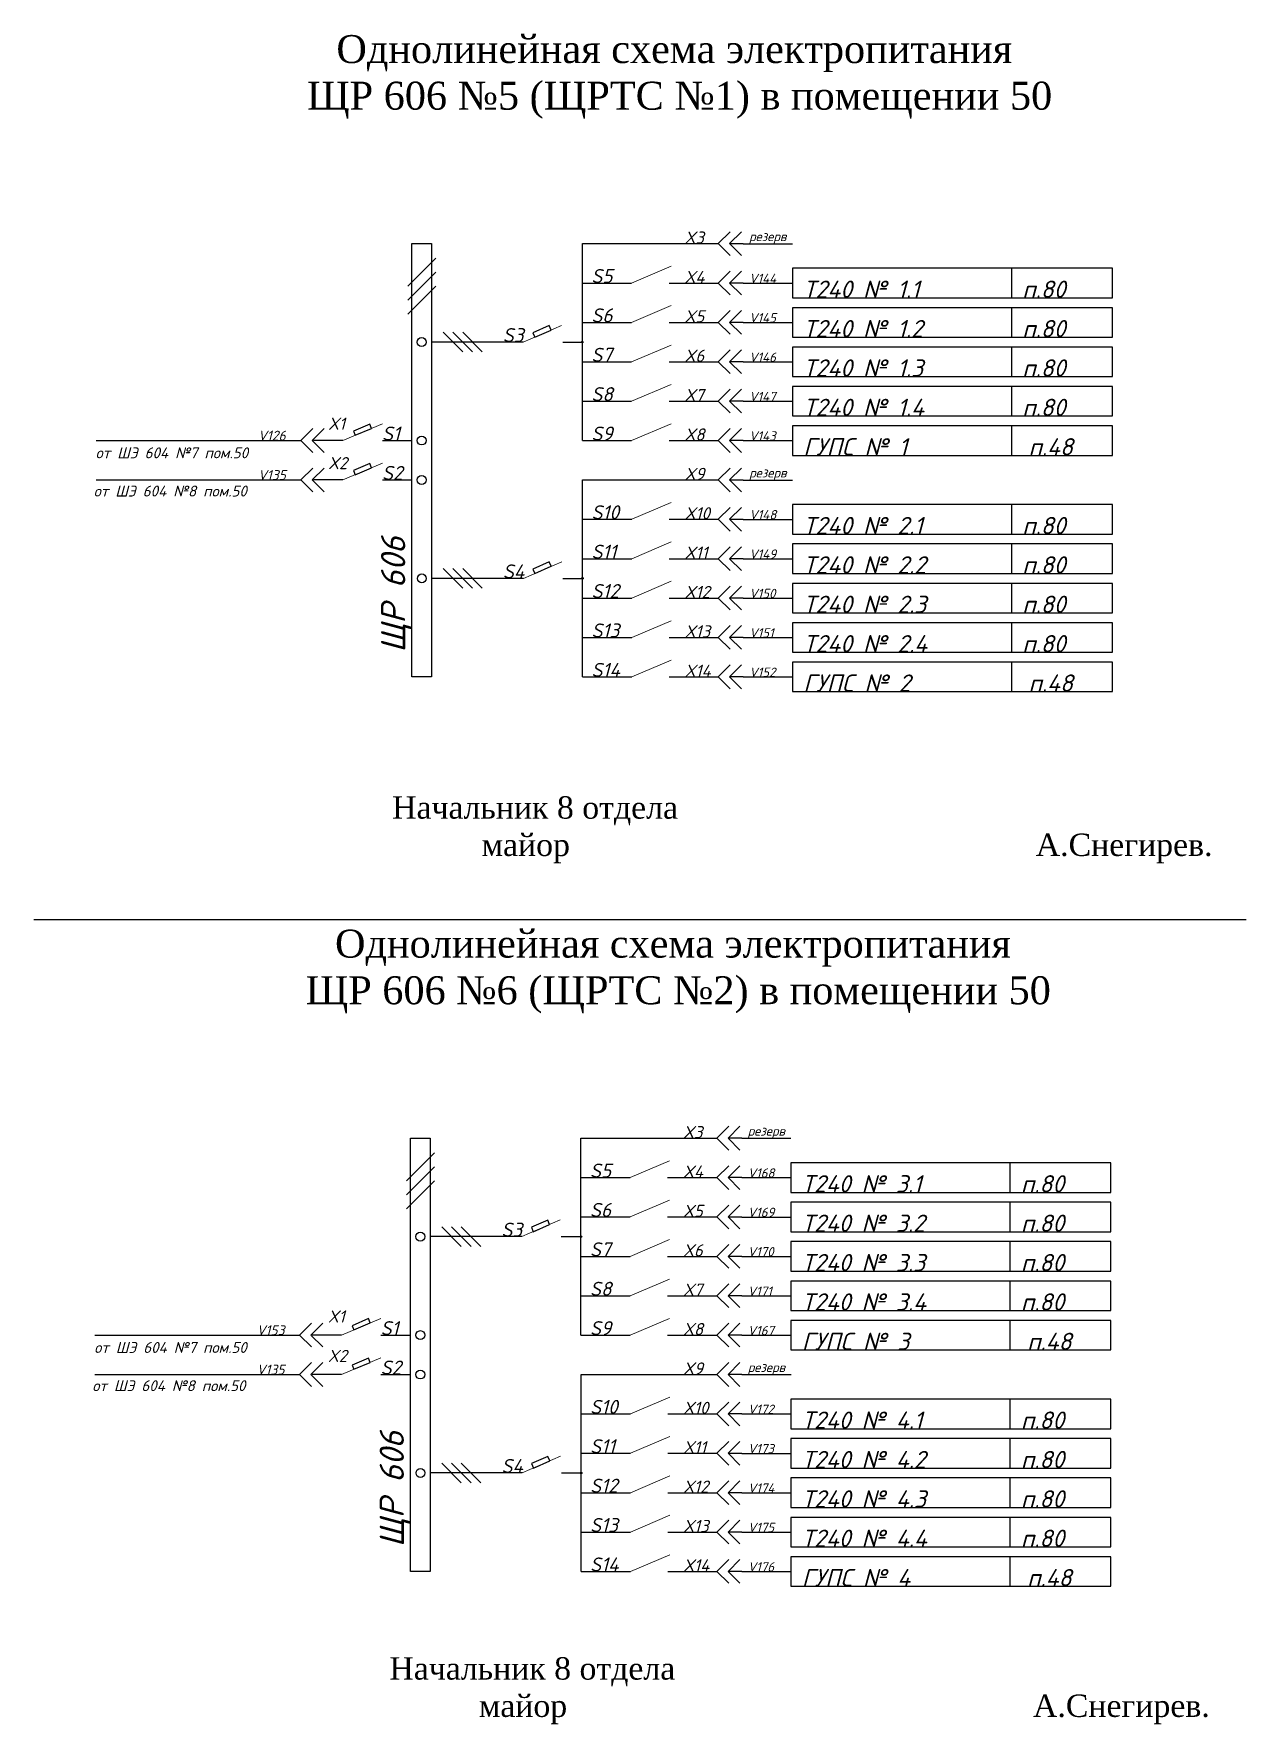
# Paper-space layout 'ЩР606 №5 -6' of a CAD drawing. Header units: millimetres. Extents: x 5 to 200, y 15 to 287.
import ezdxf

# ---------------------------------------------------------------- set-up
doc = ezdxf.new("R2010")
doc.units = ezdxf.units.MM
doc.layers.add('0 @ 1', color=7, linetype='Continuous')
doc.styles.add('ISO', font='isocpeui.ttf')
doc.styles.get("Standard").update_dxf_attribs({"font": 'times.ttf'})

psp = doc.layouts.new('ЩР606 №5 -6')

# ---------------------------------------------------------------- hatches: boundary and pattern name
h = psp.add_hatch(color=256)
edge = h.paths.add_edge_path()
edge.add_arc((93.23, 237.39), 0.127, 0, 360)
h = psp.add_hatch(color=256)
edge = h.paths.add_edge_path()
edge.add_arc((93.25, 199.37), 0.127, 0, 360)
h = psp.add_hatch(color=256)
edge = h.paths.add_edge_path()
edge.add_arc((93.01, 93.47), 0.127, 0, 360)
h = psp.add_hatch(color=256)
edge = h.paths.add_edge_path()
edge.add_arc((93.03, 55.45), 0.127, 0, 360)

# ---------------------------------------------------------------- linework, layer by layer
for p, q in [((93.23, 246.89), (93.23, 253.23)), ((93.23, 253.23), (107.17, 253.23)), ((107.17, 253.23), (115.09, 253.23)), ((115.09, 253.23), (117, 255.14)), ((115.09, 253.23), (117, 251.32)), ((116.89, 253.23), (118.8, 255.14)), ((116.89, 253.23), (118.8, 251.32)), ((119.09, 253.22), (116.9, 253.22)), ((119.09, 253.22), (127.01, 253.22)), ((65.15, 246.39), (69.65, 250.89)), ((65.15, 244.14), (69.65, 248.64)), ((115.09, 246.89), (117, 248.8)), ((116.89, 246.89), (118.8, 248.8)), ((162.23, 249.26), (162.23, 244.51)), ((65.15, 241.89), (69.65, 246.39)), ((93.23, 240.56), (93.23, 246.89)), ((93.23, 246.89), (101.15, 246.89)), ((107.17, 246.89), (115.09, 246.89)), ((115.09, 246.89), (117, 244.98)), ((116.89, 246.89), (118.8, 244.98)), ((119.09, 246.88), (116.9, 246.88)), ((119.09, 246.88), (127.01, 246.88)), ((115.09, 240.56), (117, 242.47)), ((116.89, 240.56), (118.8, 242.47)), ((162.23, 242.92), (162.23, 238.17)), ((93.23, 234.22), (93.23, 240.56)), ((93.23, 240.56), (101.15, 240.56)), ((107.17, 240.56), (115.09, 240.56)), ((115.09, 240.56), (117, 238.65)), ((116.89, 240.56), (118.8, 238.65)), ((119.09, 240.55), (116.9, 240.55)), ((119.09, 240.55), (127.01, 240.55)), ((83.73, 237.39), (68.98, 237.39)), ((73.98, 235.81), (70.83, 238.96)), ((75.55, 235.81), (72.4, 238.96)), ((77.13, 235.81), (73.98, 238.96)), ((90.07, 237.39), (93.23, 237.39)), ((93.23, 227.89), (93.23, 234.22)), ((93.23, 234.22), (101.15, 234.22)), ((107.17, 234.22), (115.09, 234.22)), ((115.09, 234.22), (117, 236.13)), ((115.09, 234.22), (117, 232.31)), ((116.89, 234.22), (118.8, 236.13)), ((116.89, 234.22), (118.8, 232.31)), ((119.09, 234.21), (116.9, 234.21)), ((119.09, 234.21), (127.01, 234.21)), ((162.23, 236.59), (162.23, 231.84)), ((115.09, 227.89), (117, 229.8)), ((116.89, 227.89), (118.8, 229.8)), ((162.23, 230.25), (162.23, 225.5)), ((93.23, 227.89), (101.15, 227.89)), ((93.23, 221.55), (93.23, 227.89)), ((107.17, 227.89), (115.09, 227.89)), ((115.09, 227.89), (117, 225.98)), ((116.89, 227.89), (118.8, 225.98)), ((119.09, 227.88), (116.9, 227.88)), ((119.09, 227.88), (127.01, 227.88)), ((47.97, 221.55), (49.88, 223.46)), ((49.77, 221.55), (51.68, 223.46)), ((115.09, 221.55), (117, 223.46)), ((116.89, 221.55), (118.8, 223.46)), ((162.23, 223.92), (162.23, 219.16)), ((15.05, 221.55), (47.97, 221.55)), ((47.97, 221.55), (49.88, 219.64)), ((49.77, 221.55), (51.68, 219.64)), ((54.72, 221.55), (49.97, 221.55)), ((61.06, 221.55), (65.81, 221.55)), ((93.23, 221.55), (101.15, 221.55)), ((107.17, 221.55), (115.09, 221.55)), ((115.09, 221.55), (117, 219.64)), ((116.89, 221.55), (118.8, 219.64)), ((119.09, 221.54), (116.9, 221.54)), ((119.09, 221.54), (127.01, 221.54)), ((15.05, 215.21), (47.97, 215.21)), ((47.97, 215.21), (49.88, 217.12)), ((47.97, 215.21), (49.88, 213.3)), ((49.77, 215.21), (51.68, 217.12)), ((49.77, 215.21), (51.68, 213.3)), ((54.72, 215.21), (49.97, 215.21)), ((61.06, 215.21), (65.81, 215.21)), ((93.25, 208.88), (93.25, 215.21)), ((93.25, 215.21), (107.19, 215.21)), ((107.19, 215.21), (115.11, 215.21)), ((115.09, 215.21), (117, 217.12)), ((115.09, 215.21), (117, 213.3)), ((116.89, 215.21), (118.8, 217.12)), ((116.89, 215.21), (118.8, 213.3)), ((119.09, 215.2), (116.9, 215.2)), ((119.11, 215.2), (127.03, 215.2)), ((115.09, 208.88), (117, 210.79)), ((116.89, 208.88), (118.8, 210.79)), ((162.23, 211.24), (162.23, 206.49)), ((93.25, 202.54), (93.25, 208.88)), ((93.25, 208.88), (101.17, 208.88)), ((107.19, 208.88), (115.11, 208.88)), ((115.09, 208.88), (117, 206.97)), ((116.89, 208.88), (118.8, 206.97)), ((119.09, 208.87), (116.9, 208.87)), ((119.11, 208.87), (127.03, 208.87)), ((115.09, 202.54), (117, 204.45)), ((116.89, 202.54), (118.8, 204.45)), ((162.23, 204.91), (162.23, 200.16)), ((93.25, 196.21), (93.25, 202.54)), ((93.25, 202.54), (101.17, 202.54)), ((107.19, 202.54), (115.11, 202.54)), ((115.09, 202.54), (117, 200.63)), ((116.89, 202.54), (118.8, 200.63)), ((119.09, 202.53), (116.9, 202.53)), ((119.11, 202.53), (127.03, 202.53)), ((83.75, 199.37), (68.98, 199.37)), ((73.98, 197.8), (70.83, 200.95)), ((75.55, 197.8), (72.4, 200.95)), ((77.13, 197.8), (73.98, 200.95)), ((90.08, 199.37), (93.25, 199.37)), ((162.23, 198.57), (162.23, 193.82)), ((93.25, 189.87), (93.25, 196.21)), ((93.25, 196.21), (101.17, 196.21)), ((107.19, 196.21), (115.11, 196.21)), ((115.09, 196.21), (117, 198.12)), ((115.09, 196.21), (117, 194.3)), ((116.89, 196.21), (118.8, 198.12)), ((116.89, 196.21), (118.8, 194.3)), ((119.09, 196.2), (116.9, 196.2)), ((119.11, 196.2), (127.03, 196.2)), ((115.09, 189.87), (117, 191.78)), ((116.89, 189.87), (118.8, 191.78)), ((162.23, 192.24), (162.23, 187.48)), ((93.25, 189.87), (101.17, 189.87)), ((93.25, 183.53), (93.25, 189.87)), ((107.19, 189.87), (115.11, 189.87)), ((115.09, 189.87), (117, 187.96)), ((116.89, 189.87), (118.8, 187.96)), ((119.09, 189.86), (116.9, 189.86)), ((119.11, 189.86), (127.03, 189.86)), ((115.09, 183.53), (117, 185.44)), ((116.89, 183.53), (118.8, 185.44)), ((162.23, 185.9), (162.23, 181.15)), ((93.25, 183.53), (101.17, 183.53)), ((107.19, 183.53), (115.11, 183.53)), ((115.09, 183.53), (117, 181.62)), ((116.89, 183.53), (118.8, 181.62)), ((119.09, 183.52), (116.9, 183.52)), ((119.11, 183.52), (127.03, 183.52)), ((5, 144.5), (200, 144.5)), ((93.01, 102.97), (93.01, 109.31)), ((93.01, 109.31), (106.94, 109.31)), ((106.94, 109.31), (114.86, 109.31)), ((114.86, 109.31), (116.77, 111.22)), ((114.86, 109.31), (116.77, 107.4)), ((116.66, 109.31), (118.57, 111.22)), ((116.66, 109.31), (118.57, 107.4)), ((118.86, 109.3), (116.67, 109.3)), ((118.86, 109.3), (126.78, 109.3)), ((64.93, 102.47), (69.43, 106.97)), ((64.93, 100.22), (69.43, 104.72)), ((114.86, 102.97), (116.77, 104.88)), ((116.66, 102.97), (118.57, 104.88)), ((162.01, 105.34), (162.01, 100.59)), ((64.93, 97.97), (69.43, 102.47)), ((93.01, 96.64), (93.01, 102.97)), ((93.01, 102.97), (100.93, 102.97)), ((106.94, 102.97), (114.86, 102.97)), ((114.86, 102.97), (116.77, 101.06)), ((116.66, 102.97), (118.57, 101.06)), ((118.86, 102.96), (116.67, 102.96)), ((118.86, 102.96), (126.78, 102.96)), ((114.86, 96.64), (116.77, 98.54)), ((116.66, 96.64), (118.57, 98.54)), ((162.01, 99), (162.01, 94.25)), ((93.01, 90.3), (93.01, 96.64)), ((93.01, 96.64), (100.93, 96.64)), ((106.94, 96.64), (114.86, 96.64)), ((114.86, 96.64), (116.77, 94.73)), ((116.66, 96.64), (118.57, 94.73)), ((118.86, 96.63), (116.67, 96.63)), ((118.86, 96.63), (126.78, 96.63)), ((83.51, 93.47), (68.76, 93.47)), ((73.76, 91.89), (70.61, 95.04)), ((75.33, 91.89), (72.18, 95.04)), ((76.91, 91.89), (73.76, 95.04)), ((89.84, 93.47), (93.01, 93.47)), ((162.01, 92.67), (162.01, 87.91)), ((93.01, 83.96), (93.01, 90.3)), ((93.01, 90.3), (100.93, 90.3)), ((106.94, 90.3), (114.86, 90.3)), ((114.86, 90.3), (116.77, 92.21)), ((114.86, 90.3), (116.77, 88.39)), ((116.66, 90.3), (118.57, 92.21)), ((116.66, 90.3), (118.57, 88.39)), ((118.86, 90.29), (116.67, 90.29)), ((118.86, 90.29), (126.78, 90.29)), ((114.86, 83.96), (116.77, 85.87)), ((116.66, 83.96), (118.57, 85.87)), ((162.01, 86.33), (162.01, 81.58)), ((93.01, 83.96), (100.93, 83.96)), ((93.01, 77.63), (93.01, 83.96)), ((106.94, 83.96), (114.86, 83.96)), ((114.86, 83.96), (116.77, 82.05)), ((116.66, 83.96), (118.57, 82.05)), ((118.86, 83.95), (116.67, 83.95)), ((118.86, 83.95), (126.78, 83.95)), ((47.75, 77.63), (49.66, 79.54)), ((49.55, 77.63), (51.46, 79.54)), ((114.86, 77.63), (116.77, 79.54)), ((116.66, 77.63), (118.57, 79.54)), ((162.01, 79.99), (162.01, 75.24)), ((14.83, 77.63), (47.75, 77.63)), ((47.75, 77.63), (49.66, 75.72)), ((49.55, 77.63), (51.46, 75.72)), ((54.5, 77.63), (49.75, 77.63)), ((60.84, 77.63), (65.59, 77.63)), ((93.01, 77.63), (100.93, 77.63)), ((106.94, 77.63), (114.86, 77.63)), ((114.86, 77.63), (116.77, 75.72)), ((116.66, 77.63), (118.57, 75.72)), ((118.86, 77.62), (116.67, 77.62)), ((118.86, 77.62), (126.78, 77.62)), ((14.83, 71.29), (47.75, 71.29)), ((47.75, 71.29), (49.66, 73.2)), ((47.75, 71.29), (49.66, 69.38)), ((49.55, 71.29), (51.46, 73.2)), ((49.55, 71.29), (51.46, 69.38)), ((54.5, 71.29), (49.75, 71.29)), ((60.84, 71.29), (65.59, 71.29)), ((93.03, 64.96), (93.03, 71.29)), ((93.03, 71.29), (106.96, 71.29)), ((106.96, 71.29), (114.88, 71.29)), ((114.86, 71.29), (116.77, 73.2)), ((114.86, 71.29), (116.77, 69.38)), ((116.66, 71.29), (118.57, 73.2)), ((116.66, 71.29), (118.57, 69.38)), ((118.86, 71.28), (116.67, 71.28)), ((118.88, 71.28), (126.8, 71.28)), ((114.86, 64.96), (116.77, 66.86)), ((116.66, 64.96), (118.57, 66.86)), ((162.01, 67.32), (162.01, 62.57)), ((93.03, 58.62), (93.03, 64.96)), ((93.03, 64.96), (100.95, 64.96)), ((106.96, 64.96), (114.88, 64.96)), ((114.86, 64.96), (116.77, 63.05)), ((116.66, 64.96), (118.57, 63.05)), ((118.86, 64.95), (116.67, 64.95)), ((118.88, 64.95), (126.8, 64.95)), ((114.86, 58.62), (116.77, 60.53)), ((116.66, 58.62), (118.57, 60.53)), ((162.01, 60.99), (162.01, 56.23)), ((93.03, 52.28), (93.03, 58.62)), ((93.03, 58.62), (100.95, 58.62)), ((106.96, 58.62), (114.88, 58.62)), ((114.86, 58.62), (116.77, 56.71)), ((116.66, 58.62), (118.57, 56.71)), ((118.86, 58.61), (116.67, 58.61)), ((118.88, 58.61), (126.8, 58.61)), ((83.53, 55.45), (68.76, 55.45)), ((73.76, 53.88), (70.61, 57.03)), ((75.33, 53.88), (72.18, 57.03)), ((76.91, 53.88), (73.76, 57.03)), ((89.86, 55.45), (93.03, 55.45)), ((162.01, 54.65), (162.01, 49.9)), ((93.03, 45.95), (93.03, 52.28)), ((93.03, 52.28), (100.95, 52.28)), ((106.96, 52.28), (114.88, 52.28)), ((114.86, 52.28), (116.77, 54.19)), ((114.86, 52.28), (116.77, 50.37)), ((116.66, 52.28), (118.57, 54.19)), ((116.66, 52.28), (118.57, 50.37)), ((118.86, 52.27), (116.67, 52.27)), ((118.88, 52.27), (126.8, 52.27)), ((114.86, 45.95), (116.77, 47.86)), ((116.66, 45.95), (118.57, 47.86)), ((162.01, 48.31), (162.01, 43.56)), ((93.03, 45.95), (100.95, 45.95)), ((93.03, 39.61), (93.03, 45.95)), ((106.96, 45.95), (114.88, 45.95)), ((114.86, 45.95), (116.77, 44.04)), ((116.66, 45.95), (118.57, 44.04)), ((118.86, 45.94), (116.67, 45.94)), ((118.88, 45.94), (126.8, 45.94)), ((114.86, 39.61), (116.77, 41.52)), ((116.66, 39.61), (118.57, 41.52)), ((162.01, 41.98), (162.01, 37.23)), ((93.03, 39.61), (100.95, 39.61)), ((106.96, 39.61), (114.88, 39.61)), ((114.86, 39.61), (116.77, 37.7)), ((116.66, 39.61), (118.57, 37.7)), ((118.86, 39.6), (116.67, 39.6)), ((118.88, 39.6), (126.8, 39.6))]:
    psp.add_line(p, q)
at = {"lineweight": 15}
for p, q in [((101.15, 246.89), (107.49, 249.58)), ((101.15, 240.56), (107.49, 243.25)), ((83.73, 237.39), (89.9, 240.08)), ((101.15, 234.22), (107.49, 236.91)), ((101.15, 227.89), (107.49, 230.58)), ((54.72, 221.55), (61.06, 224.24)), ((101.15, 221.55), (107.49, 224.24)), ((54.72, 215.21), (61.06, 217.9)), ((101.17, 208.88), (107.51, 211.57)), ((101.17, 202.54), (107.51, 205.23)), ((83.75, 199.37), (89.92, 202.06)), ((101.17, 196.21), (107.51, 198.9)), ((101.17, 189.87), (107.51, 192.56)), ((101.17, 183.53), (107.51, 186.22)), ((100.93, 102.97), (107.27, 105.66)), ((100.93, 96.64), (107.27, 99.33)), ((83.51, 93.47), (89.68, 96.16)), ((100.93, 90.3), (107.27, 92.99)), ((100.93, 83.96), (107.27, 86.65)), ((54.5, 77.63), (60.84, 80.32)), ((100.93, 77.63), (107.27, 80.32)), ((54.5, 71.29), (60.84, 73.98)), ((100.95, 64.96), (107.29, 67.65)), ((100.95, 58.62), (107.29, 61.31)), ((83.53, 55.45), (89.7, 58.14)), ((100.95, 52.28), (107.29, 54.97)), ((100.95, 45.95), (107.29, 48.64)), ((100.95, 39.61), (107.29, 42.3))]:
    psp.add_line(p, q, dxfattribs=at)
for points in [[(65.81, 253.23), (68.98, 253.23), (68.98, 183.53), (65.81, 183.53)], [(127.01, 244.51), (178.49, 244.51), (178.49, 249.26), (127.01, 249.26)], [(127.01, 238.17), (178.49, 238.17), (178.49, 242.92), (127.01, 242.92)], [(85.56, 238.19), (88.19, 239.33), (87.88, 240.04), (85.26, 238.9)], [(127.01, 231.84), (178.49, 231.84), (178.49, 236.59), (127.01, 236.59)], [(127.01, 225.5), (178.49, 225.5), (178.49, 230.25), (127.01, 230.25)], [(56.7, 222.39), (59.34, 223.51), (59.04, 224.2), (56.41, 223.06)], [(127.01, 219.16), (178.49, 219.16), (178.49, 223.92), (127.01, 223.92)], [(56.7, 216.05), (59.34, 217.17), (59.04, 217.86), (56.41, 216.72)], [(127.01, 206.49), (178.49, 206.49), (178.49, 211.24), (127.01, 211.24)], [(127.01, 200.16), (178.49, 200.16), (178.49, 204.91), (127.01, 204.91)], [(85.58, 200.17), (88.21, 201.32), (87.9, 202.02), (85.27, 200.88)], [(127.01, 193.82), (178.49, 193.82), (178.49, 198.57), (127.01, 198.57)], [(127.01, 187.48), (178.49, 187.48), (178.49, 192.24), (127.01, 192.24)], [(127.01, 181.15), (178.49, 181.15), (178.49, 185.9), (127.01, 185.9)], [(65.59, 109.31), (68.76, 109.31), (68.76, 39.61), (65.59, 39.61)], [(126.77, 100.59), (178.25, 100.59), (178.25, 105.34), (126.77, 105.34)], [(126.77, 94.25), (178.25, 94.25), (178.25, 99), (126.77, 99)], [(85.34, 94.27), (87.97, 95.41), (87.66, 96.12), (85.03, 94.97)], [(126.77, 87.91), (178.25, 87.91), (178.25, 92.67), (126.77, 92.67)], [(126.77, 81.58), (178.25, 81.58), (178.25, 86.33), (126.77, 86.33)], [(56.48, 78.47), (59.11, 79.59), (58.81, 80.28), (56.19, 79.13)], [(126.77, 75.24), (178.25, 75.24), (178.25, 79.99), (126.77, 79.99)], [(56.48, 72.13), (59.11, 73.25), (58.81, 73.94), (56.19, 72.8)], [(126.77, 62.57), (178.25, 62.57), (178.25, 67.32), (126.77, 67.32)], [(126.77, 56.23), (178.25, 56.23), (178.25, 60.99), (126.77, 60.99)], [(85.36, 56.25), (87.99, 57.4), (87.68, 58.1), (85.05, 56.96)], [(126.77, 49.9), (178.25, 49.9), (178.25, 54.65), (126.77, 54.65)], [(126.77, 43.56), (178.25, 43.56), (178.25, 48.31), (126.77, 48.31)], [(126.77, 37.23), (178.25, 37.23), (178.25, 41.98), (126.77, 41.98)]]:
    psp.add_lwpolyline(points, close=True)
for centre, radius in [((67.39, 237.39), 0.717), ((67.39, 237.39), 0.717), ((93.23, 237.39), 0.127), ((67.39, 221.55), 0.717), ((67.39, 215.21), 0.717), ((67.41, 199.37), 0.717), ((93.25, 199.37), 0.127), ((67.17, 93.47), 0.717), ((67.17, 93.47), 0.717), ((93.01, 93.47), 0.127), ((67.17, 77.63), 0.717), ((67.17, 71.29), 0.717), ((67.19, 55.45), 0.717), ((93.03, 55.45), 0.127)]:
    psp.add_circle(centre, radius)

# ---------------------------------------------------------------- texts
at = {"attachment_point": 7, "style": 'ISO'}
for s, insert, char_height, width in [('  X3', (107.17, 253.23), 1.95, 25.8018), (' резерв', (119.09, 253.22), 1.5, 25.8018), (' S5', (93.23, 246.89), 2.25, 25.8018), ('  X4', (107.17, 246.89), 1.95, 25.8018), (' V144', (119.09, 246.88), 1.5, 25.8018), (' Т240 № 1.1', (127.01, 244.51), 2.772, 25.8018), (' п.80', (162.23, 244.51), 2.772, 51.48), (' S6', (93.23, 240.56), 2.25, 25.8018), ('  X5', (107.17, 240.56), 1.95, 25.8018), (' V145', (119.09, 240.55), 1.5, 25.8018), (' S3', (78.98, 237.39), 2.25, 25.8018), (' Т240 № 1.2', (127.01, 238.17), 2.772, 25.8018), (' п.80', (162.23, 238.17), 2.772, 51.48), (' S7', (93.23, 234.22), 2.25, 25.8018), ('  X6', (107.17, 234.22), 1.95, 25.8018), (' V146', (119.09, 234.21), 1.5, 25.8018), (' Т240 № 1.3', (127.01, 231.84), 2.772, 25.8018), (' п.80', (162.23, 231.84), 2.772, 51.48), (' S8', (93.23, 227.89), 2.25, 25.8018), ('  X7', (107.17, 227.89), 1.95, 25.8018), (' V147', (119.09, 227.88), 1.5, 25.8018), (' Т240 № 1.4', (127.01, 225.5), 2.772, 25.8018), (' п.80', (162.23, 225.5), 2.772, 51.48), (' V126', (40.05, 221.55), 1.584, 25.8018), (' X1', (51.09, 223.28), 1.95, 25.8018), (' S1', (59.56, 221.55), 2.25, 25.8018), (' S9', (93.23, 221.55), 2.25, 25.8018), ('  X8', (107.17, 221.55), 1.95, 25.8018), (' V143', (119.09, 221.54), 1.5, 25.8018), (' ГУПС № 1', (127.01, 219.16), 2.772, 25.8018), ('\\pl2.772,t2.772;п.48', (162.23, 219.16), 2.772, 25.8018), (' X2', (51.09, 216.94), 1.95, 25.8018), (' V135', (40.05, 215.21), 1.584, 25.8018), (' S2', (59.56, 215.21), 2.25, 25.8018), ('  X9', (107.19, 215.21), 1.95, 25.8018), (' резерв', (119.11, 215.2), 1.5, 25.8018), (' S10', (93.25, 208.88), 2.25, 25.8018), ('  X10', (107.19, 208.88), 1.95, 25.8018), (' V148', (119.11, 208.87), 1.5, 25.8018), (' Т240 № 2.1', (127.01, 206.49), 2.772, 25.8018), (' п.80', (162.23, 206.49), 2.772, 51.48), (' S11', (93.25, 202.54), 2.25, 25.8018), ('  X11', (107.19, 202.54), 1.95, 25.8018), (' V149', (119.11, 202.53), 1.5, 25.8018), (' S4', (79, 199.37), 2.25, 25.8018), (' Т240 № 2.2', (127.01, 200.16), 2.772, 37.224), (' п.80', (162.23, 200.16), 2.772, 51.48), (' S12', (93.25, 196.21), 2.25, 25.8018), ('  X12', (107.19, 196.21), 1.95, 25.8018), (' V150', (119.11, 196.2), 1.5, 25.8018), (' Т240 № 2.3', (127.01, 193.82), 2.772, 37.224), (' п.80', (162.23, 193.82), 2.772, 51.48), (' S13', (93.25, 189.87), 2.25, 25.8018), ('  X13', (107.19, 189.87), 1.95, 25.8018), (' V151', (119.11, 189.86), 1.5, 25.8018), (' Т240 № 2.4', (127.01, 187.48), 2.772, 38.1581), (' п.80', (162.23, 187.48), 2.772, 51.48), (' S14', (93.25, 183.53), 2.25, 25.8018), ('  X14', (107.19, 183.53), 1.95, 25.8018), (' V152', (119.11, 183.52), 1.5, 25.8018), (' ГУПС № 2', (127.01, 181.15), 2.772, 25.8018), ('\\pl2.772,t2.772;п.48', (162.23, 181.15), 2.772, 25.8018), ('  X3', (106.94, 109.31), 1.95, 25.8018), (' резерв', (118.86, 109.3), 1.5, 25.8018), (' S5', (93.01, 102.97), 2.25, 25.8018), ('  X4', (106.94, 102.97), 1.95, 25.8018), (' V168', (118.86, 102.96), 1.5, 25.8018), (' Т240 № 3.1', (126.77, 100.59), 2.772, 25.8018), (' п.80', (162.01, 100.59), 2.772, 51.48), (' S6', (93.01, 96.64), 2.25, 25.8018), ('  X5', (106.94, 96.64), 1.95, 25.8018), (' V169', (118.86, 96.63), 1.5, 25.8018), (' S3', (78.76, 93.47), 2.25, 25.8018), (' Т240 № 3.2', (126.77, 94.25), 2.772, 37.224), (' п.80', (162.01, 94.25), 2.772, 51.48), (' S7', (93.01, 90.3), 2.25, 25.8018), ('  X6', (106.94, 90.3), 1.95, 25.8018), (' V170', (118.86, 90.29), 1.5, 25.8018), (' Т240 № 3.3', (126.77, 87.91), 2.772, 37.224), (' п.80', (162.01, 87.91), 2.772, 51.48), (' S8', (93.01, 83.96), 2.25, 25.8018), ('  X7', (106.94, 83.96), 1.95, 25.8018), (' V171', (118.86, 83.95), 1.5, 25.8018), (' Т240 № 3.4', (126.77, 81.58), 2.772, 37.224), (' п.80', (162.01, 81.58), 2.772, 51.48), (' X1', (51.05, 79.65), 1.95, 25.8018), (' V153', (39.83, 77.63), 1.584, 25.8018), (' S1', (59.34, 77.63), 2.25, 25.8018), (' S9', (93.01, 77.63), 2.25, 25.8018), ('  X8', (106.94, 77.63), 1.95, 25.8018), (' V167', (118.86, 77.62), 1.5, 25.8018), (' ГУПС № 3', (126.77, 75.24), 2.772, 25.8018), ('\\pl2.772,t2.772;п.48', (162.01, 75.24), 2.772, 25.8018), (' X2', (51.05, 73.31), 1.95, 25.8018), (' S2', (59.34, 71.29), 2.25, 25.8018), (' V135', (39.83, 71.29), 1.584, 25.8018), ('  X9', (106.96, 71.29), 1.95, 25.8018), (' резерв', (118.88, 71.28), 1.5, 25.8018), (' S10', (93.03, 64.96), 2.25, 25.8018), ('  X10', (106.96, 64.96), 1.95, 25.8018), (' V172', (118.88, 64.95), 1.5, 25.8018), (' Т240 № 4.1', (126.77, 62.57), 2.772, 25.8018), (' п.80', (162.01, 62.57), 2.772, 51.48), (' S11', (93.03, 58.62), 2.25, 25.8018), ('  X11', (106.96, 58.62), 1.95, 25.8018), (' V173', (118.88, 58.61), 1.5, 25.8018), (' S4', (78.77, 55.45), 2.25, 25.8018), (' Т240 № 4.2', (126.77, 56.23), 2.772, 37.224), (' п.80', (162.01, 56.23), 2.772, 51.48), (' S12', (93.03, 52.28), 2.25, 25.8018), ('  X12', (106.96, 52.28), 1.95, 25.8018), (' V174', (118.88, 52.27), 1.5, 25.8018), (' Т240 № 4.3', (126.78, 49.9), 2.772, 37.2051), (' п.80', (162.01, 49.9), 2.772, 51.48), (' S13', (93.03, 45.95), 2.25, 25.8018), ('  X13', (106.96, 45.95), 1.95, 25.8018), (' V175', (118.88, 45.94), 1.5, 25.8018), (' Т240 № 4.4', (126.77, 43.56), 2.772, 37.224), (' п.80', (162.01, 43.56), 2.772, 51.48), (' S14', (93.03, 39.61), 2.25, 25.8018), ('  X14', (106.96, 39.61), 1.95, 25.8018), (' V176', (118.88, 39.6), 1.5, 25.8018), (' ГУПС № 4', (126.77, 37.23), 2.772, 25.8018), ('\\pl2.772,t2.772;п.48', (162.01, 37.23), 2.772, 25.8018)]:
    psp.add_mtext(s, dxfattribs=dict(at, insert=insert, char_height=char_height, width=width))
at = {"char_height": 3.9, "width": 27.2103, "attachment_point": 7, "rotation": 90, "style": 'ISO'}
for insert in [(65.81, 183.53), (65.59, 39.61)]:
    psp.add_mtext('\\pl3.9;ЩР 606 ', dxfattribs=dict(at, insert=insert))
at = {"layer": '0 @ 1'}
for s, insert, char_height, attachment_point in [('Однолинейная схема электропитания\\P ЩР 606 №5 (ЩРТС №1) в помещении 50', (108.02, 280.05), 4.5, 5), ('Начальник 8 отдела\\P^Iмайор               ^I^I^I^I  А.Снегирев. ', (62.63, 158.93), 3.6, 4), ('Однолинейная схема электропитания\\P ЩР 606 №6 (ЩРТС №2) в помещении 50', (107.8, 136.13), 4.5, 5), ('Начальник 8 отдела\\P^Iмайор               ^I^I^I^I  А.Снегирев. ', (62.19, 20.42), 3.6, 4)]:
    psp.add_mtext_dynamic_manual_height_columns(s, width=201.465, gutter_width=12.5, heights=[0], dxfattribs=dict(at, insert=insert, char_height=char_height, attachment_point=attachment_point))
at = {"layer": '0 @ 1', "char_height": 1.755, "width": 30.728, "attachment_point": 5, "line_spacing_factor": 1.5, "style": 'ISO'}
for s, insert in [(' от ШЭ 604 №7 пом.50', (26.65, 219.57)), (' от ШЭ 604 №8 пом.50', (26.39, 213.42)), (' от ШЭ 604 №7 пом.50', (26.43, 75.64)), (' от ШЭ 604 №8 пом.50', (26.17, 69.49))]:
    psp.add_mtext(s, dxfattribs=dict(at, insert=insert))

doc.saveas('drawing.dxf')
